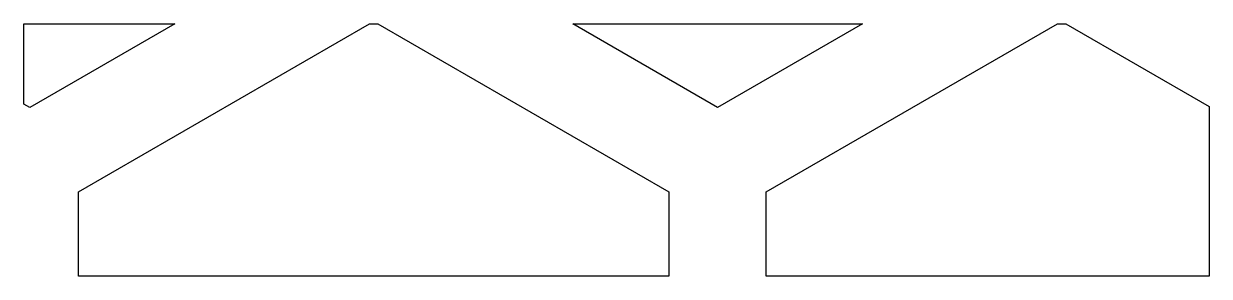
# Model space of a CAD drawing. Header units: millimetres. Extents: x 20.14 to 26.23, y 6.32 to 7.62.
import ezdxf

# ---------------------------------------------------------------- set-up
doc = ezdxf.new("R2010")
doc.units = ezdxf.units.MM

msp = doc.modelspace()

# ---------------------------------------------------------------- linework, layer by layer
for points in [[(20.145, 7.618), (20.92, 7.618), (20.176, 7.188), (20.145, 7.206), (20.145, 7.618)], [(20.426, 6.322), (20.426, 6.755), (21.92, 7.618), (21.963, 7.618), (23.457, 6.755), (23.457, 6.322), (20.426, 6.322)], [(24.451, 7.618), (23.707, 7.188), (22.963, 7.618), (24.451, 7.618)], [(26.231, 6.322), (23.957, 6.322), (23.957, 6.755), (25.451, 7.618), (25.494, 7.618), (26.231, 7.193), (26.231, 6.322)]]:
    msp.add_lwpolyline(points, close=True)

doc.saveas('drawing.dxf')
